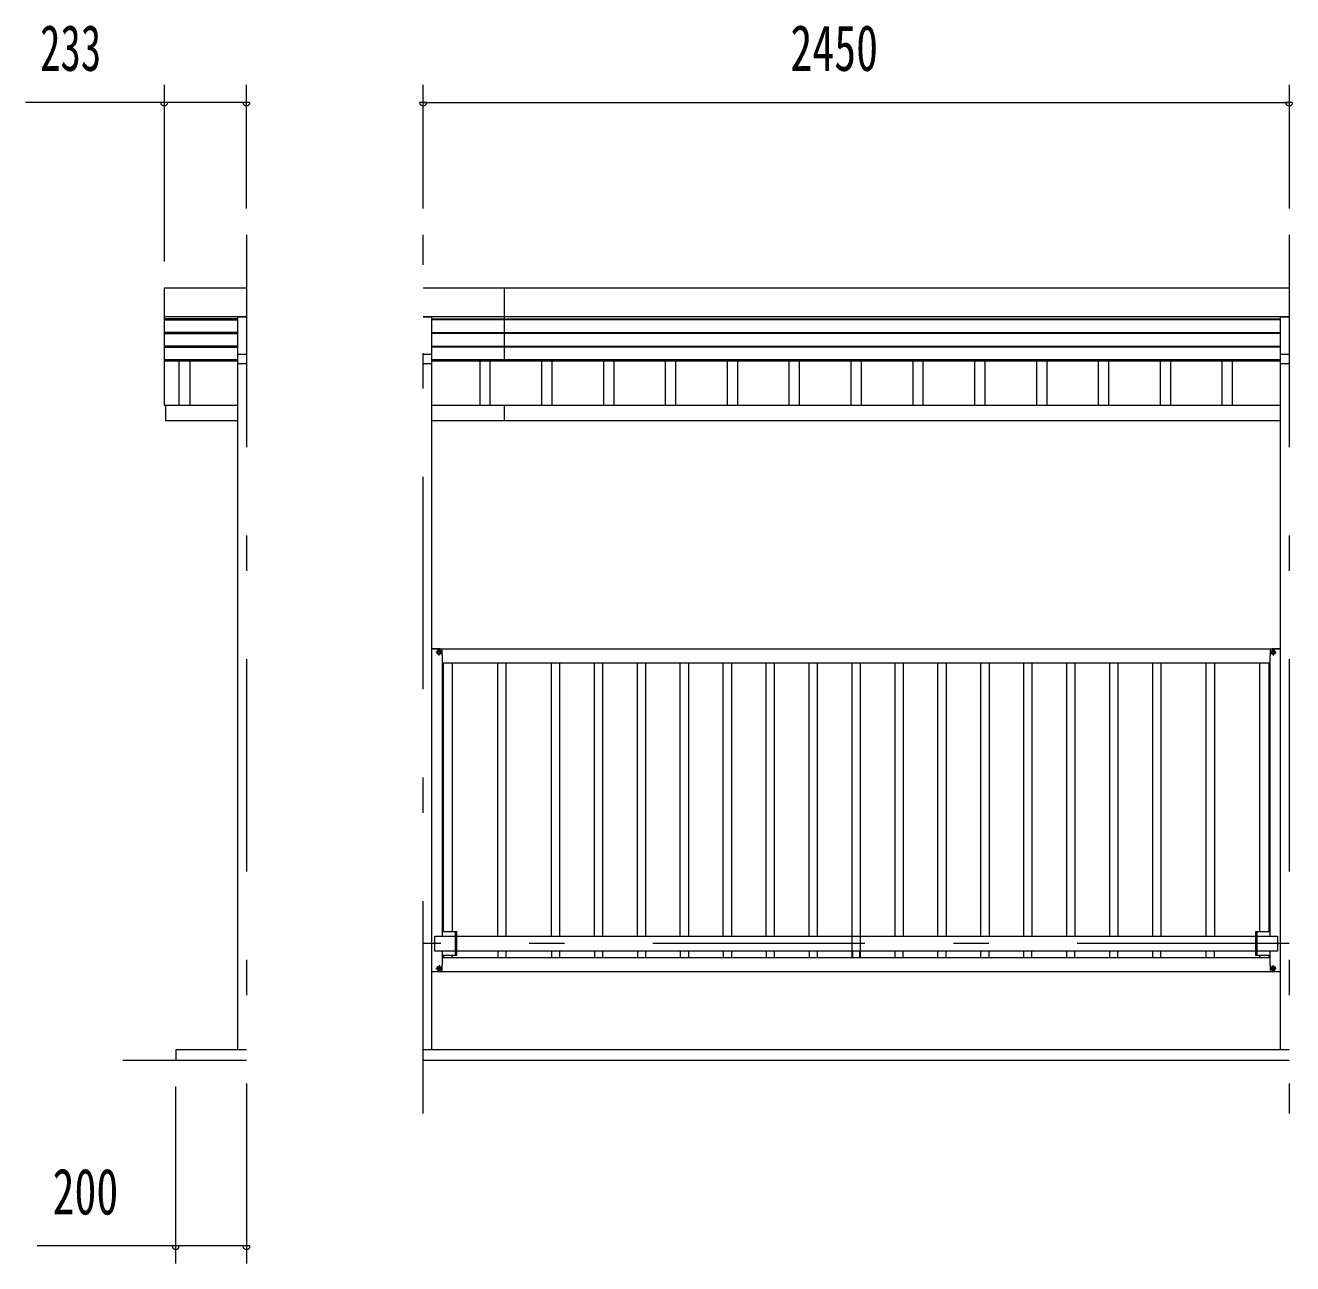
# Model space of a CAD drawing. Units: millimetres, scale not verified. Extents: x -22148 to 22152, y -10500 to 10500.
# Drawn here: x -17366 to -13781, y 1445 to 4947 of the extents above; entities that cross this region are included whole.
import ezdxf
from ezdxf.enums import TextEntityAlignment as Align

# ---------------------------------------------------------------- set-up
doc = ezdxf.new("R2010")
doc.units = ezdxf.units.MM
doc.header["$LTSCALE"] = 50
doc.linetypes.add('USER3', pattern=[24, 12, -5, 2, -5])
for name, color, linetype, lineweight in [('0-2_1-0BOLD', 7, 'Continuous', 18), ('0-3_1-2CENTER', 3, 'USER3', 18), ('0-4_1-4THIN', 4, 'Continuous', 18), ('0-5_1-5DIM', 3, 'Continuous', 18)]:
    doc.layers.add(name, color=color, linetype=linetype, lineweight=lineweight)
doc.styles.add('ＭＳ ゴシック', font='')
doc.styles.get('ＭＳ ゴシック').set_extended_font_data('MS Gothic')

msp = doc.modelspace()

# ---------------------------------------------------------------- linework, layer by layer
at = {"layer": '0-2_1-0BOLD'}
for p, q in [((-13790.69, 4203.68), (-16240.69, 4203.68)), ((-16010.69, 3997.83), (-16010.69, 4203.68)), ((-16973.69, 4122.72), (-16740.69, 4122.72)), ((-16765.69, 4116.23), (-16973.69, 4116.23)), ((-16973.69, 4113.57), (-16765.69, 4113.57)), ((-16765.69, 4122.72), (-16765.69, 2049.68)), ((-16740.69, 4120.85), (-16765.69, 4120.85)), ((-16240.69, 4122.72), (-13790.69, 4122.72)), ((-16215.69, 4120.85), (-16240.69, 4120.85)), ((-16215.69, 2049.68), (-16215.69, 4122.72)), ((-16215.69, 4116.23), (-13815.69, 4116.23)), ((-13815.69, 4113.57), (-16215.69, 4113.57)), ((-13815.69, 4122.72), (-13815.69, 2049.68)), ((-13790.69, 4120.85), (-13815.69, 4120.85)), ((-16765.69, 4077.65), (-16973.69, 4077.65)), ((-16973.69, 4074.99), (-16765.69, 4074.99)), ((-16215.69, 4077.65), (-13815.69, 4077.65)), ((-13815.69, 4074.99), (-16215.69, 4074.99)), ((-16765.69, 4039.07), (-16973.69, 4039.07)), ((-16973.69, 4036.41), (-16765.69, 4036.41)), ((-16740.69, 4015.79), (-16765.69, 4015.79)), ((-16215.69, 4015.79), (-16240.69, 4015.79)), ((-16215.69, 4039.07), (-13815.69, 4039.07)), ((-13815.69, 4036.41), (-16215.69, 4036.41)), ((-13790.69, 4015.79), (-13815.69, 4015.79)), ((-16765.69, 4000.49), (-16973.69, 4000.49)), ((-16973.69, 3997.83), (-16765.69, 3997.83)), ((-16765.69, 3990.57), (-16740.69, 3990.57)), ((-16240.69, 3990.57), (-16215.69, 3990.57)), ((-13815.69, 4000.49), (-16215.69, 4000.49)), ((-16215.69, 3997.83), (-13815.69, 3997.83)), ((-13815.69, 3990.57), (-13790.69, 3990.57)), ((-16215.69, 3872.69), (-13815.69, 3872.69)), ((-16010.69, 3827.69), (-16010.69, 3872.69)), ((-13815.69, 3827.69), (-16215.69, 3827.69)), ((-16192.29, 3183.68), (-16215.69, 3183.68)), ((-16213.69, 3183.67), (-13817.69, 3183.67)), ((-16200.69, 3176.52), (-16200.69, 3170.84)), ((-16195.73, 3179.43), (-16200.65, 3176.59)), ((-16200.65, 3170.77), (-16195.73, 3167.93)), ((-16190.73, 3176.59), (-16195.65, 3179.43)), ((-16195.65, 3167.93), (-16190.73, 3170.77)), ((-16190.69, 3170.84), (-16190.69, 3176.52)), ((-13840.69, 3176.52), (-13840.69, 3170.84)), ((-13835.73, 3179.43), (-13840.65, 3176.59)), ((-13840.65, 3170.77), (-13835.73, 3167.93)), ((-13815.69, 3183.68), (-13839.09, 3183.68)), ((-13830.73, 3176.59), (-13835.65, 3179.43)), ((-13835.65, 3167.93), (-13830.73, 3170.77)), ((-13830.69, 3170.84), (-13830.69, 3176.52)), ((-16185.69, 3143.68), (-13845.69, 3143.68)), ((-16145.7, 2382.68), (-16185.7, 2382.68)), ((-16148.9, 2316.68), (-16148.9, 2382.68)), ((-16145.7, 2371.03), (-13885.69, 2371.03)), ((-13845.69, 2382.68), (-13885.69, 2382.68)), ((-13882.49, 2382.68), (-13882.49, 2316.68)), ((-16148.9, 2328.33), (-16207.75, 2328.33)), ((-13845.69, 2309.68), (-16185.69, 2309.68)), ((-13885.69, 2328.33), (-16145.7, 2328.33)), ((-13815.69, 2269.68), (-16215.69, 2269.68)), ((-16200.69, 2282.52), (-16200.69, 2276.84)), ((-16195.73, 2285.43), (-16200.65, 2282.59)), ((-16200.65, 2276.77), (-16195.73, 2273.93)), ((-16190.73, 2282.59), (-16195.65, 2285.43)), ((-16195.65, 2273.93), (-16190.73, 2276.77)), ((-16190.69, 2276.84), (-16190.69, 2282.52)), ((-13840.69, 2282.52), (-13840.69, 2276.84)), ((-13835.73, 2285.43), (-13840.65, 2282.59)), ((-13840.65, 2276.77), (-13835.73, 2273.93)), ((-13830.73, 2282.59), (-13835.65, 2285.43)), ((-13835.65, 2273.93), (-13830.73, 2276.77)), ((-13830.69, 2276.84), (-13830.69, 2282.52)), ((-13790.69, 2049.68), (-16240.69, 2049.68)), ((-17090.69, 2019.68), (-16740.69, 2019.68)), ((-16240.69, 2019.68), (-13790.69, 2019.68))]:
    msp.add_line(p, q, dxfattribs=at)
for points in [[(-16740.69, 4203.68), (-16973.69, 4203.68), (-16973.69, 3872.69), (-16765.69, 3872.69)], [(-16765.69, 3827.69), (-16968.69, 3827.69), (-16968.69, 3872.69)], [(-16185.69, 2371.03), (-16185.69, 3164.68), (-16187.29, 3164.68), (-16187.29, 3178.68)], [(-13844.09, 3178.68), (-13844.09, 3164.68), (-13845.69, 3164.68), (-13845.69, 2371.03)], [(-16207.75, 2328.33), (-16207.75, 2371.03), (-16148.9, 2371.03)], [(-16185.7, 2316.68), (-16145.7, 2316.68), (-16145.7, 2382.68)], [(-13885.69, 2382.68), (-13885.69, 2316.68), (-13845.69, 2316.68)], [(-13882.49, 2371.03), (-13823.64, 2371.03), (-13823.64, 2328.33), (-13882.49, 2328.33)], [(-16187.29, 2274.68), (-16187.29, 2288.68), (-16185.69, 2288.68), (-16185.69, 2328.33)], [(-13845.69, 2328.33), (-13845.69, 2288.68), (-13844.09, 2288.68), (-13844.09, 2274.68)], [(-16740.69, 2049.68), (-16940.69, 2049.68), (-16940.69, 2019.68)]]:
    msp.add_lwpolyline(points, dxfattribs=at)
for centre, radius in [((-16195.69, 3173.68), 6.25), ((-16195.69, 3173.68), 4.9), ((-13835.69, 3173.68), 6.25), ((-13835.69, 3173.68), 4.9), ((-16195.69, 2279.68), 6.25), ((-16195.69, 2279.68), 4.9), ((-13835.69, 2279.68), 6.25), ((-13835.69, 2279.68), 4.9)]:
    msp.add_circle(centre, radius, dxfattribs=at)
for centre, radius, start, end in [((-16195.69, 3173.68), 5.75, 149.59184, 150.40814), ((-16195.69, 3173.68), 5.75, 209.59184, 210.40814), ((-16195.69, 3173.68), 5.75, 89.59184, 90.40814), ((-16195.69, 3173.68), 5.75, 269.59184, 270.40814), ((-16192.29, 3178.68), 5, 0, 90), ((-16195.69, 3173.68), 5.75, 29.59184, 30.40814), ((-16195.69, 3173.68), 5.75, 329.59184, 330.40814), ((-13839.09, 3178.68), 5, 90, 180), ((-13835.69, 3173.68), 5.75, 149.59184, 150.40814), ((-13835.69, 3173.68), 5.75, 209.59184, 210.40814), ((-13835.69, 3173.68), 5.75, 89.59184, 90.40814), ((-13835.69, 3173.68), 5.75, 269.59184, 270.40814), ((-13835.69, 3173.68), 5.75, 29.59184, 30.40814), ((-13835.69, 3173.68), 5.75, 329.59184, 330.40814), ((-16195.69, 2279.68), 5.75, 149.59184, 150.40814), ((-16195.69, 2279.68), 5.75, 209.59184, 210.40814), ((-16195.69, 2279.68), 5.75, 89.59184, 90.40814), ((-16195.69, 2279.68), 5.75, 269.59184, 270.40814), ((-16192.29, 2274.68), 5, 270, 0), ((-16195.69, 2279.68), 5.75, 29.59184, 30.40814), ((-16195.69, 2279.68), 5.75, 329.59184, 330.40814), ((-13839.09, 2274.68), 5, 180, 270), ((-13835.69, 2279.68), 5.75, 149.59184, 150.40814), ((-13835.69, 2279.68), 5.75, 209.59184, 210.40814), ((-13835.69, 2279.68), 5.75, 89.59184, 90.40814), ((-13835.69, 2279.68), 5.75, 269.59184, 270.40814), ((-13835.69, 2279.68), 5.75, 29.59184, 30.40814), ((-13835.69, 2279.68), 5.75, 329.59184, 330.40814)]:
    msp.add_arc(centre, radius, start, end, dxfattribs=at)
at = {"layer": '0-3_1-2CENTER'}
for p, q in [((-16740.69, 4353.68), (-16740.69, 1869.68)), ((-16240.69, 1869.68), (-16240.69, 4353.68)), ((-13790.69, 4353.68), (-13790.69, 1869.68)), ((-16186.94, 3173.68), (-16204.44, 3173.68)), ((-16195.69, 3164.93), (-16195.69, 3182.43)), ((-13826.94, 3173.68), (-13844.44, 3173.68)), ((-13835.69, 3182.43), (-13835.69, 3164.93)), ((-13790.69, 2349.68), (-16240.69, 2349.68)), ((-16204.44, 2279.68), (-16186.94, 2279.68)), ((-16195.69, 2288.43), (-16195.69, 2270.93)), ((-13844.44, 2279.68), (-13826.94, 2279.68)), ((-13835.69, 2270.93), (-13835.69, 2288.43))]:
    msp.add_line(p, q, dxfattribs=at)
at = {"layer": '0-4_1-4THIN'}
for p, q in [((-16930.69, 3872.69), (-16930.69, 3997.83)), ((-16900.69, 3997.83), (-16900.69, 3872.69)), ((-16080.69, 3997.83), (-16080.69, 3872.69)), ((-16050.69, 3872.69), (-16050.69, 3997.83)), ((-15905.69, 3997.83), (-15905.69, 3872.69)), ((-15875.69, 3872.69), (-15875.69, 3997.83)), ((-15730.69, 3997.83), (-15730.69, 3872.69)), ((-15700.69, 3872.69), (-15700.69, 3997.83)), ((-15555.69, 3997.83), (-15555.69, 3872.69)), ((-15525.69, 3872.69), (-15525.69, 3997.83)), ((-15380.69, 3997.83), (-15380.69, 3872.69)), ((-15350.69, 3872.69), (-15350.69, 3997.83)), ((-15205.69, 3997.83), (-15205.69, 3872.69)), ((-15175.69, 3872.69), (-15175.69, 3997.83)), ((-15030.69, 3997.83), (-15030.69, 3872.69)), ((-15000.69, 3872.69), (-15000.69, 3997.83)), ((-14855.69, 3997.83), (-14855.69, 3872.69)), ((-14825.69, 3872.69), (-14825.69, 3997.83)), ((-14680.69, 3997.83), (-14680.69, 3872.69)), ((-14650.69, 3872.69), (-14650.69, 3997.83)), ((-14505.69, 3997.83), (-14505.69, 3872.69)), ((-14475.69, 3872.69), (-14475.69, 3997.83)), ((-14330.69, 3997.83), (-14330.69, 3872.69)), ((-14300.7, 3872.69), (-14300.7, 3997.83)), ((-14155.69, 3997.83), (-14155.69, 3872.69)), ((-14125.7, 3872.69), (-14125.7, 3997.83)), ((-13980.69, 3997.83), (-13980.69, 3872.69)), ((-13950.7, 3872.69), (-13950.7, 3997.83)), ((-16183.19, 2382.68), (-16183.19, 3143.68)), ((-16158.19, 3143.68), (-16158.19, 2382.68)), ((-16029.44, 2371.03), (-16029.44, 3143.68)), ((-16006.44, 3143.68), (-16006.44, 2371.03)), ((-15877.69, 2371.03), (-15877.69, 3143.68)), ((-15854.69, 3143.68), (-15854.69, 2371.03)), ((-15756.19, 2371.03), (-15756.19, 3143.68)), ((-15733.19, 3143.68), (-15733.19, 2371.03)), ((-15634.69, 2371.03), (-15634.69, 3143.68)), ((-15611.69, 3143.68), (-15611.69, 2371.03)), ((-15513.19, 2371.03), (-15513.19, 3143.68)), ((-15490.19, 3143.68), (-15490.19, 2371.03)), ((-15391.69, 2371.03), (-15391.69, 3143.68)), ((-15368.69, 3143.68), (-15368.69, 2371.03)), ((-15270.19, 2371.03), (-15270.19, 3143.68)), ((-15247.19, 3143.68), (-15247.19, 2371.03)), ((-15148.69, 2371.03), (-15148.69, 3143.68)), ((-15125.69, 3143.68), (-15125.69, 2371.03)), ((-15027.19, 2309.68), (-15027.19, 3143.68)), ((-15004.19, 3143.68), (-15004.19, 2309.68)), ((-14905.69, 2371.03), (-14905.69, 3143.68)), ((-14882.69, 3143.68), (-14882.69, 2371.03)), ((-14784.19, 2371.03), (-14784.19, 3143.68)), ((-14761.19, 3143.68), (-14761.19, 2371.03)), ((-14662.69, 2371.03), (-14662.69, 3143.68)), ((-14639.69, 3143.68), (-14639.69, 2371.03)), ((-14541.19, 2371.03), (-14541.19, 3143.68)), ((-14518.19, 3143.68), (-14518.19, 2371.03)), ((-14419.69, 2371.03), (-14419.69, 3143.68)), ((-14396.69, 3143.68), (-14396.69, 2371.03)), ((-14298.19, 2371.03), (-14298.19, 3143.68)), ((-14275.19, 3143.68), (-14275.19, 2371.03)), ((-14176.69, 2371.03), (-14176.69, 3143.68)), ((-14153.69, 3143.68), (-14153.69, 2371.03)), ((-14024.94, 2371.03), (-14024.94, 3143.68)), ((-14001.94, 3143.68), (-14001.94, 2371.03)), ((-13873.19, 2382.68), (-13873.19, 3143.68)), ((-13848.19, 3143.68), (-13848.19, 2382.68)), ((-16183.19, 2316.68), (-16183.19, 2309.68)), ((-16158.19, 2309.68), (-16158.19, 2316.68)), ((-16028.44, 2309.68), (-16028.44, 2328.33)), ((-16006.44, 2328.33), (-16006.44, 2309.68)), ((-15876.69, 2309.68), (-15876.69, 2328.33)), ((-15854.69, 2328.33), (-15854.69, 2309.68)), ((-15755.19, 2309.68), (-15755.19, 2328.33)), ((-15733.19, 2328.33), (-15733.19, 2309.68)), ((-15633.69, 2309.68), (-15633.69, 2328.33)), ((-15611.69, 2328.33), (-15611.69, 2309.68)), ((-15512.19, 2309.68), (-15512.19, 2328.33)), ((-15490.19, 2328.33), (-15490.19, 2309.68)), ((-15390.69, 2309.68), (-15390.69, 2328.33)), ((-15368.69, 2328.33), (-15368.69, 2309.68)), ((-15269.19, 2309.68), (-15269.19, 2328.33)), ((-15247.19, 2328.33), (-15247.19, 2309.68)), ((-15147.69, 2309.68), (-15147.69, 2328.33)), ((-15125.69, 2328.33), (-15125.69, 2309.68)), ((-15026.19, 2328.33), (-15026.19, 2309.68)), ((-15005.19, 2309.68), (-15005.19, 2328.33)), ((-14905.69, 2309.68), (-14905.69, 2328.33)), ((-14883.69, 2328.33), (-14883.69, 2309.68)), ((-14784.19, 2309.68), (-14784.19, 2328.33)), ((-14762.19, 2328.33), (-14762.19, 2309.68)), ((-14662.69, 2309.68), (-14662.69, 2328.33)), ((-14640.69, 2328.33), (-14640.69, 2309.68)), ((-14541.19, 2309.68), (-14541.19, 2328.33)), ((-14519.19, 2328.33), (-14519.19, 2309.68)), ((-14419.69, 2309.68), (-14419.69, 2328.33)), ((-14397.69, 2328.33), (-14397.69, 2309.68)), ((-14298.19, 2309.68), (-14298.19, 2328.33)), ((-14276.19, 2328.33), (-14276.19, 2309.68)), ((-14176.69, 2309.68), (-14176.69, 2328.33)), ((-14154.69, 2328.33), (-14154.69, 2309.68)), ((-14024.94, 2309.68), (-14024.94, 2328.33)), ((-14002.94, 2328.33), (-14002.94, 2309.68)), ((-13873.19, 2309.68), (-13873.19, 2316.68)), ((-13848.19, 2316.68), (-13848.19, 2309.68))]:
    msp.add_line(p, q, dxfattribs=at)
at = {"layer": '0-5_1-5DIM'}
for p, q in [((-16973.69, 4778.68), (-16973.69, 4278.68)), ((-16740.69, 4428.68), (-16740.69, 4778.68)), ((-16240.69, 4428.68), (-16240.69, 4778.68)), ((-13790.69, 4778.68), (-13790.69, 4428.68)), ((-16740.69, 4728.68), (-17366.19, 4728.68)), ((-16963.69, 4728.68), (-16983.69, 4728.68)), ((-16730.69, 4728.68), (-16750.69, 4728.68)), ((-16230.69, 4728.68), (-16250.69, 4728.68)), ((-16240.69, 4728.68), (-13790.69, 4728.68)), ((-13780.69, 4728.68), (-13800.69, 4728.68)), ((-16940.69, 1444.68), (-16940.69, 1944.68)), ((-16740.69, 1944.68), (-16740.69, 1444.68)), ((-16740.69, 1494.68), (-17333.19, 1494.68)), ((-16930.69, 1494.68), (-16950.69, 1494.68)), ((-16730.69, 1494.68), (-16750.69, 1494.68))]:
    msp.add_line(p, q, dxfattribs=at)
for centre in [(-16973.69, 4728.68), (-16740.69, 4728.68), (-16240.69, 4728.68), (-13790.69, 4728.68), (-16940.69, 1494.68), (-16740.69, 1494.68)]:
    msp.add_arc(centre, 10, 180, 0, dxfattribs=at)

# ---------------------------------------------------------------- texts
at = {"layer": '0-5_1-5DIM', "color": 7, "style": 'ＭＳ ゴシック'}
for s, width, p in [('233', 0.65, (-17324.36, 4778.68)), ('2450', 0.7, (-15201.7, 4778.68)), ('200', 0.7, (-17289.2, 1544.68))]:
    msp.add_text(s, height=130.2, dxfattribs=dict(at, width=width)).set_placement(p, align=Align.BOTTOM_LEFT)

doc.saveas('drawing.dxf')
